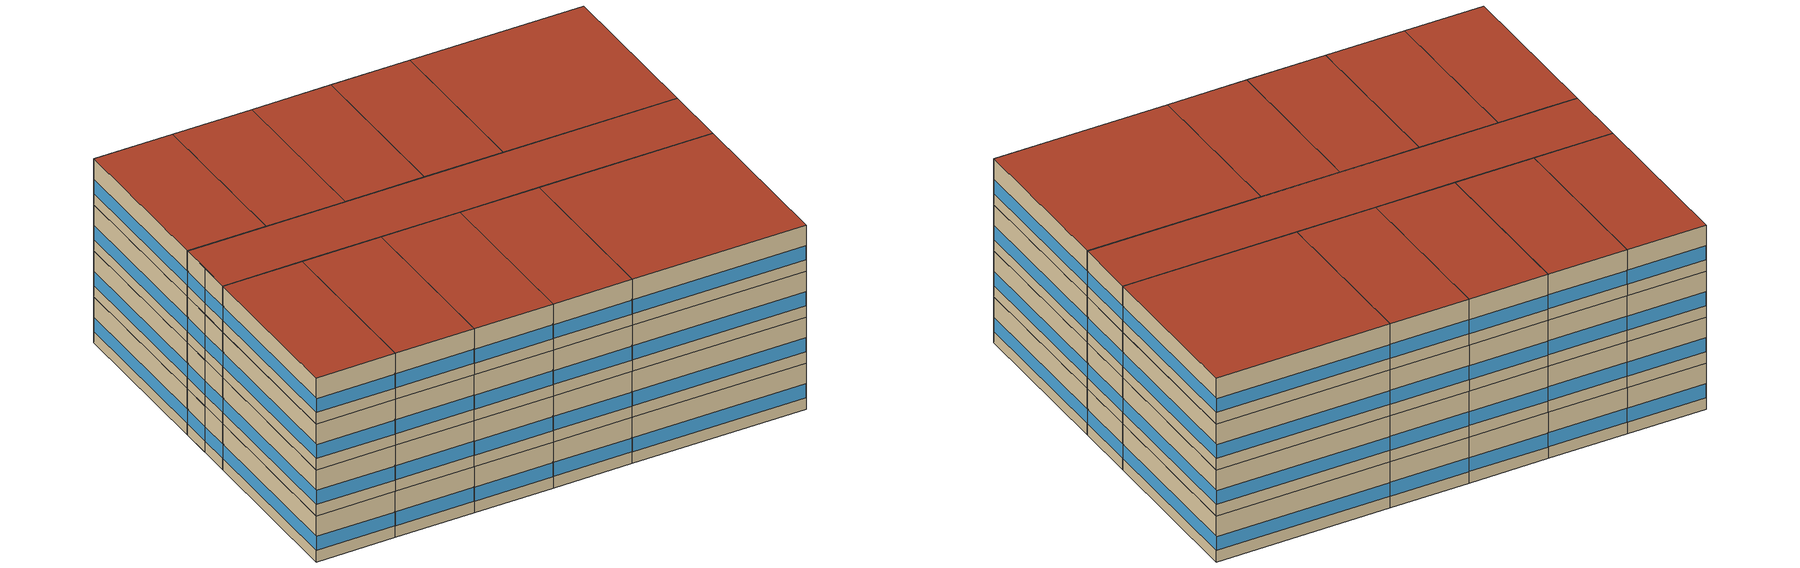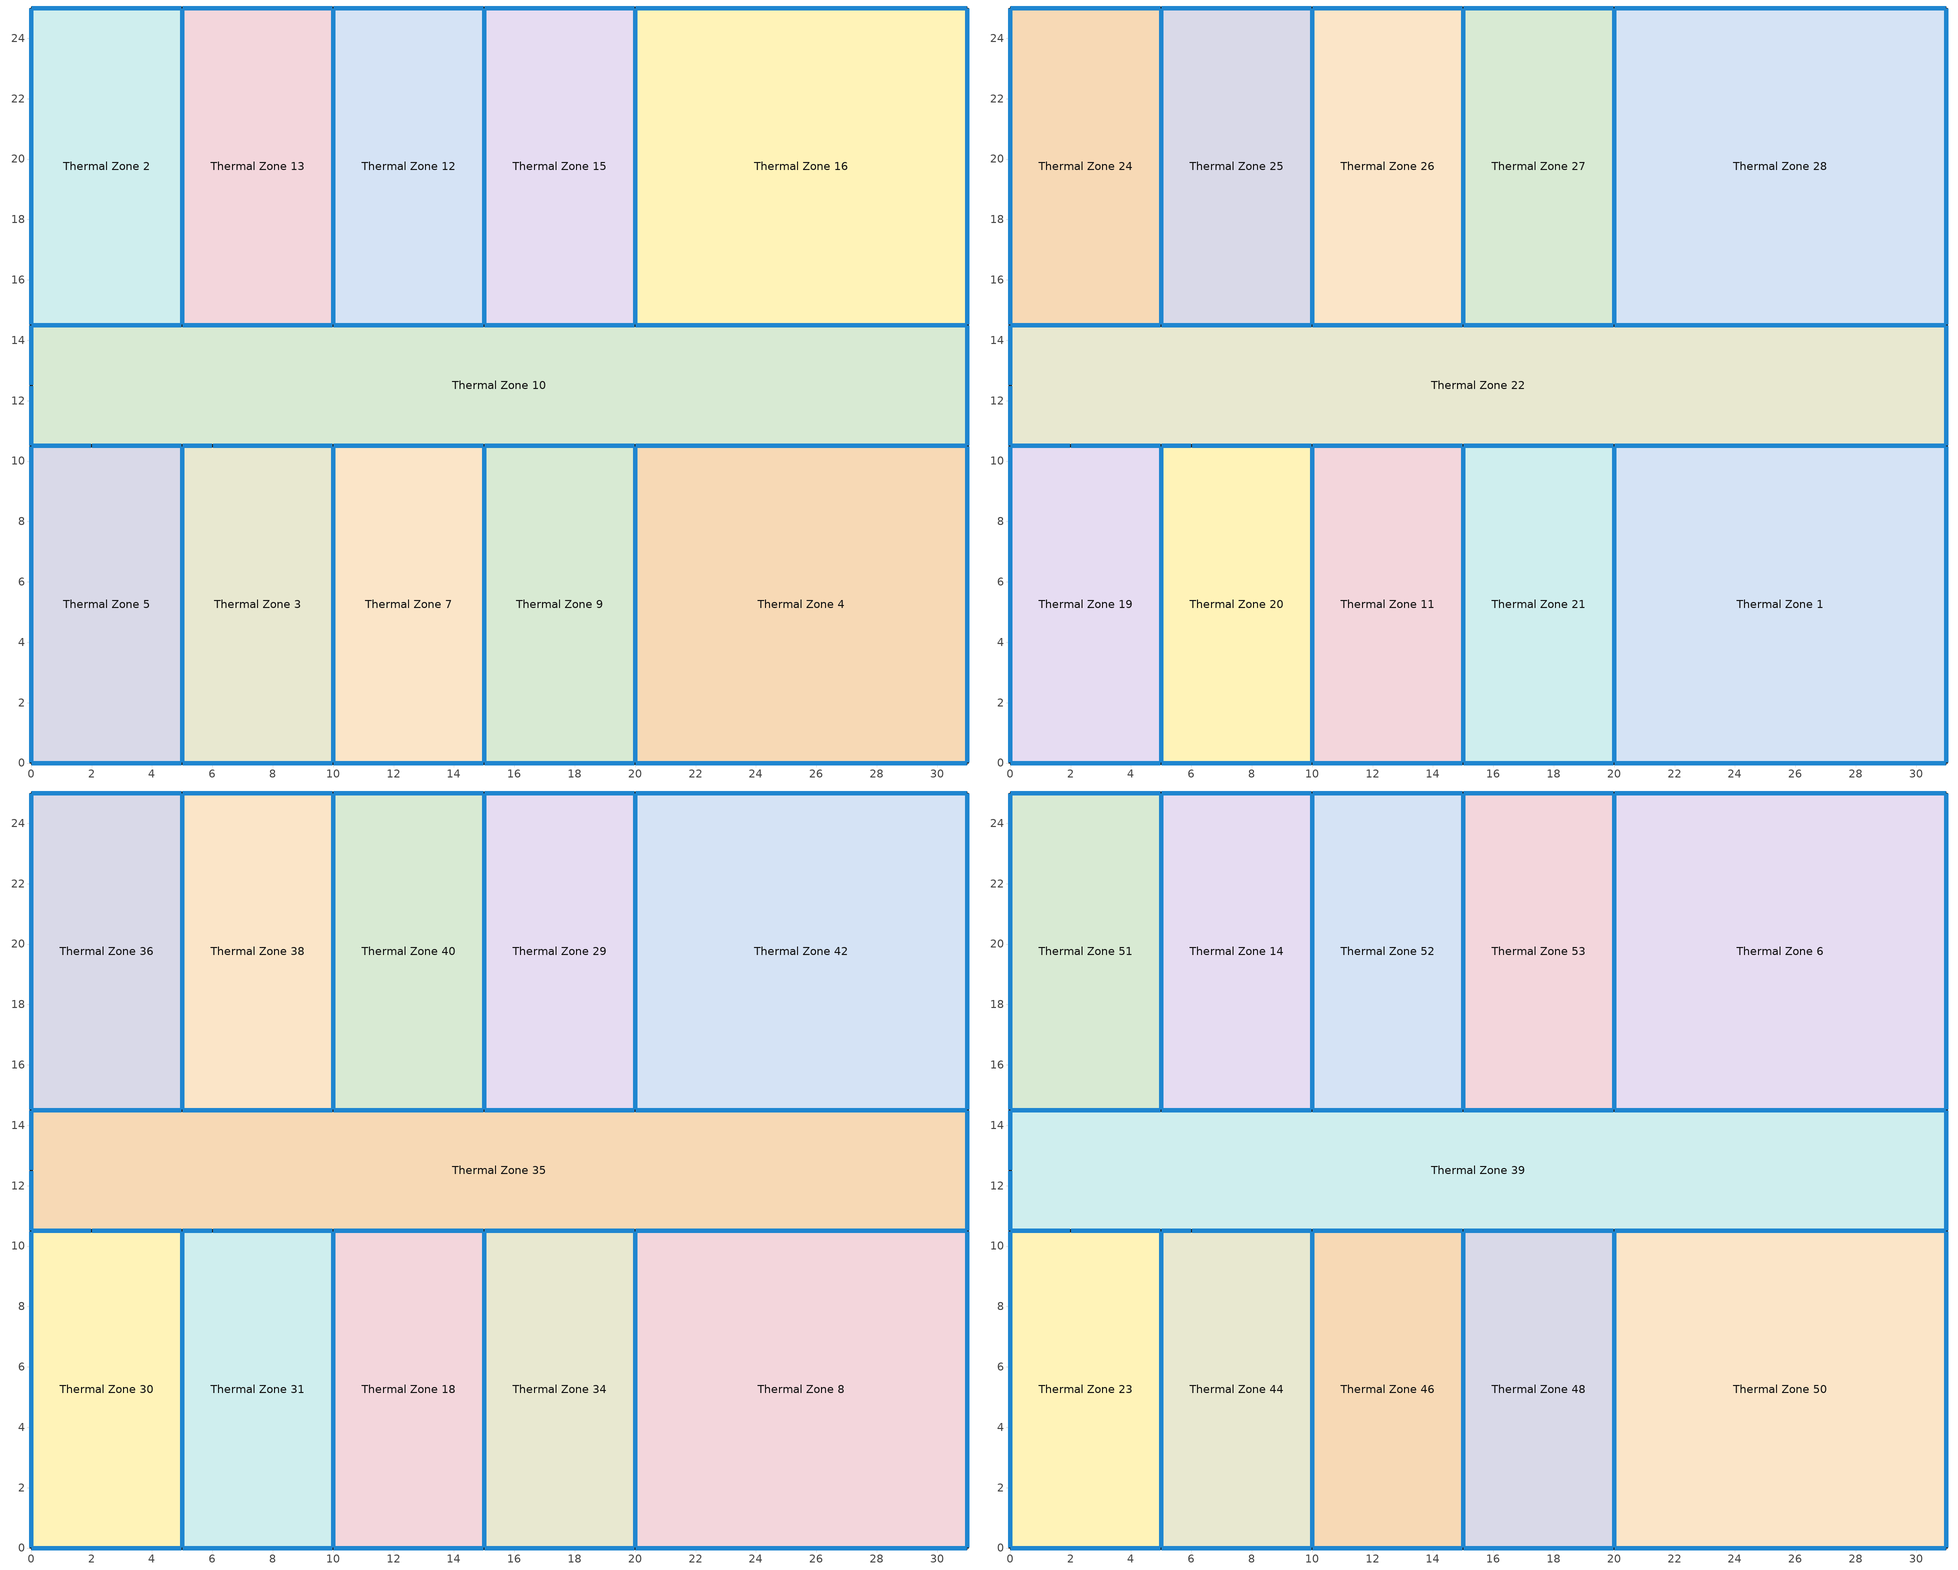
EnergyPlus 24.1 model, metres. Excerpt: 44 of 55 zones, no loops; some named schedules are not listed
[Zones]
Thermal Zone 10
 floor ground (Generic Ground Slab 6A 19802010): 31,14.5 31,10.5 0,10.5 0,14.5 z0
 wall outside (Generic Exterior Wall pre1980 6A): 31,10.5 31,14.5 20,14.5 15,14.5 10,14.5 5,14.5 0,14.5 0,12.5 0,10.5 2,10.5 5,10.5 6,10.5 10,10.5 15,10.5 20,10.5 31,10.5 z0:3.05
 window (Customized Fenestration: u=3.36): 31,10.53 31,14.47 / 6.03,10.5 9.97,10.5 / 2.03,10.5 4.97,10.5 z0.76:1.69; 20.03,10.5 30.97,10.5 / 15.03,10.5 19.97,10.5 / 10.03,10.5 14.97,10.5 / 4.97,14.5 0.03,14.5 / 9.97,14.5 5.03,14.5 / 14.97,14.5 10.03,14.5 / 19.97,14.5 15.03,14.5 / 30.97,14.5 20.03,14.5 z0.76:1.68; 5.03,10.5 5.97,10.5 z0.76:1.72; 0.03,10.5 1.97,10.5 / 0,12.47 0,10.53 / 0,14.47 0,12.53 z0.76:1.7
 roof outside (Typical IEAD Roof pre1980): 31,10.5 31,14.5 0,14.5 0,10.5 z3.05
Thermal Zone 12
 floor ground (Generic Ground Slab 6A 19802010): 15,25 15,14.5 10,14.5 10,25 z0
 wall outside (Generic Exterior Wall pre1980 6A): 10,14.5 15,14.5 15,25 10,25 10,14.5 z0:3.05
 window (Customized Fenestration: u=3.36): 10.03,14.5 14.97,14.5 / 10,24.97 10,14.53 / 14.97,25 10.03,25 / 15,14.53 15,24.97 z0.76:1.68
 roof outside (Typical IEAD Roof pre1980): 15,14.5 15,25 10,25 10,14.5 z3.05
Thermal Zone 13
 floor ground (Generic Ground Slab 6A 19802010): 10,25 10,14.5 5,14.5 5,25 z0
 wall outside (Generic Exterior Wall pre1980 6A): 5,14.5 10,14.5 10,25 5,25 5,14.5 z0:3.05
 window (Customized Fenestration: u=3.36): 5.03,14.5 9.97,14.5 / 5,24.97 5,14.53 / 9.97,25 5.03,25 / 10,14.53 10,24.97 z0.76:1.68
 roof outside (Typical IEAD Roof pre1980): 10,14.5 10,25 5,25 5,14.5 z3.05
Thermal Zone 15
 floor ground (Generic Ground Slab 6A 19802010): 20,25 20,14.5 15,14.5 15,25 z0
 wall outside (Generic Exterior Wall pre1980 6A): 15,14.5 20,14.5 20,25 15,25 15,14.5 z0:3.05
 window (Customized Fenestration: u=3.36): 15.03,14.5 19.97,14.5 / 15,24.97 15,14.53 / 19.97,25 15.03,25 / 20,14.53 20,24.97 z0.76:1.68
 roof outside (Typical IEAD Roof pre1980): 20,14.5 20,25 15,25 15,14.5 z3.05
Thermal Zone 16
 floor ground (Generic Ground Slab 6A 19802010): 31,25 31,14.5 20,14.5 20,25 z0
 wall outside (Generic Exterior Wall pre1980 6A): 31,25 20,25 20,14.5 31,14.5 31,25 z0:3.05
 window (Customized Fenestration: u=3.36): 30.97,25 20.03,25 / 31,14.53 31,24.97 / 20.03,14.5 30.97,14.5 / 20,24.97 20,14.53 z0.76:1.68
 roof outside (Typical IEAD Roof pre1980): 31,14.5 31,25 20,25 20,14.5 z3.05
Thermal Zone 2
 floor ground (Generic Ground Slab 6A 19802010): 5,25 5,14.5 0,14.5 0,25 z0
 wall outside (Generic Exterior Wall pre1980 6A): 0,14.5 5,14.5 5,25 0,25 0,14.5 z0:3.05
 window (Customized Fenestration: u=3.36): 0.03,14.5 4.97,14.5 / 0,24.97 0,14.53 / 4.97,25 0.03,25 / 5,14.53 5,24.97 z0.76:1.68
 roof outside (Typical IEAD Roof pre1980): 5,14.5 5,25 0,25 0,14.5 z3.05
Thermal Zone 3
 floor ground (Generic Ground Slab 6A 19802010): 10,10.5 10,0 5,0 5,10.5 z0
 wall outside (Generic Exterior Wall pre1980 6A): 5,10.5 5,0 10,0 10,10.5 6,10.5 5,10.5 z0:3.05
 window (Customized Fenestration: u=3.36): 5,10.47 5,0.03 / 10,0.03 10,10.47 / 5.03,0 9.97,0 z0.76:1.68; 5.97,10.5 5.03,10.5 z0.76:1.72; 9.97,10.5 6.03,10.5 z0.76:1.69
 roof outside (Typical IEAD Roof pre1980): 10,0 10,10.5 5,10.5 5,0 z3.05
Thermal Zone 4
 floor ground (Generic Ground Slab 6A 19802010): 31,10.5 31,0 20,0 20,10.5 z0
 wall outside (Generic Exterior Wall pre1980 6A): 31,10.5 20,10.5 20,0 31,0 31,10.5 z0:3.05
 window (Customized Fenestration: u=3.36): 30.97,10.5 20.03,10.5 / 31,0.03 31,10.47 / 20.03,0 30.97,0 / 20,10.47 20,0.03 z0.76:1.68
 roof outside (Typical IEAD Roof pre1980): 31,0 31,10.5 20,10.5 20,0 z3.05
Thermal Zone 5
 floor ground (Generic Ground Slab 6A 19802010): 5,10.5 5,0 0,0 0,10.5 z0
 wall outside (Generic Exterior Wall pre1980 6A): 0,0 5,0 5,10.5 2,10.5 0,10.5 0,0 z0:3.05
 window (Customized Fenestration: u=3.36): 0.03,0 4.97,0 / 0,10.47 0,0.03 / 5,0.03 5,10.47 z0.76:1.68; 1.97,10.5 0.03,10.5 z0.76:1.7; 4.97,10.5 2.03,10.5 z0.76:1.69
 roof outside (Typical IEAD Roof pre1980): 5,0 5,10.5 0,10.5 0,0 z3.05
Thermal Zone 7
 floor ground (Generic Ground Slab 6A 19802010): 15,10.5 15,0 10,0 10,10.5 z0
 wall outside (Generic Exterior Wall pre1980 6A): 10,0 15,0 15,10.5 10,10.5 10,0 z0:3.05
 window (Customized Fenestration: u=3.36): 10.03,0 14.97,0 / 10,10.47 10,0.03 / 14.97,10.5 10.03,10.5 / 15,0.03 15,10.47 z0.76:1.68
 roof outside (Typical IEAD Roof pre1980): 15,0 15,10.5 10,10.5 10,0 z3.05
Thermal Zone 9
 floor ground (Generic Ground Slab 6A 19802010): 20,10.5 20,0 15,0 15,10.5 z0
 wall outside (Generic Exterior Wall pre1980 6A): 15,0 20,0 20,10.5 15,10.5 15,0 z0:3.05
 window (Customized Fenestration: u=3.36): 15.03,0 19.97,0 / 15,10.47 15,0.03 / 19.97,10.5 15.03,10.5 / 20,0.03 20,10.47 z0.76:1.68
 roof outside (Typical IEAD Roof pre1980): 20,0 20,10.5 15,10.5 15,0 z3.05
Thermal Zone 1
 floor ground (Generic Ground Slab 6A 19802010): 31,10.5 31,0 20,0 20,10.5 z3.05
 wall outside (Generic Exterior Wall pre1980 6A): 31,10.5 20,10.5 20,0 31,0 31,10.5 z3.05:6.1
 window (Customized Fenestration: u=3.36): 30.97,10.5 20.03,10.5 / 31,0.03 31,10.47 / 20.03,0 30.97,0 / 20,10.47 20,0.03 z3.81:4.73
 roof outside (Typical IEAD Roof pre1980): 31,0 31,10.5 20,10.5 20,0 z6.1
Thermal Zone 11
 floor ground (Generic Ground Slab 6A 19802010): 15,10.5 15,0 10,0 10,10.5 z3.05
 wall outside (Generic Exterior Wall pre1980 6A): 10,0 15,0 15,10.5 10,10.5 10,0 z3.05:6.1
 window (Customized Fenestration: u=3.36): 10.03,0 14.97,0 / 10,10.47 10,0.03 / 14.97,10.5 10.03,10.5 / 15,0.03 15,10.47 z3.81:4.73
 roof outside (Typical IEAD Roof pre1980): 15,0 15,10.5 10,10.5 10,0 z6.1
Thermal Zone 19
 floor ground (Generic Ground Slab 6A 19802010): 5,10.5 5,0 0,0 0,10.5 z3.05
 wall outside (Generic Exterior Wall pre1980 6A): 0,0 5,0 5,10.5 2,10.5 0,10.5 0,0 z3.05:6.1
 window (Customized Fenestration: u=3.36): 0.03,0 4.97,0 / 0,10.47 0,0.03 / 5,0.03 5,10.47 z3.81:4.73; 1.97,10.5 0.03,10.5 z3.81:4.75; 4.97,10.5 2.03,10.5 z3.81:4.74
 roof outside (Typical IEAD Roof pre1980): 5,0 5,10.5 0,10.5 0,0 z6.1
Thermal Zone 20
 floor ground (Generic Ground Slab 6A 19802010): 10,10.5 10,0 5,0 5,10.5 z3.05
 wall outside (Generic Exterior Wall pre1980 6A): 5,0 10,0 10,10.5 6,10.5 5,10.5 5,0 z3.05:6.1
 window (Customized Fenestration: u=3.36): 5.03,0 9.97,0 / 5,10.47 5,0.03 / 9.97,10.5 6.03,10.5 / 10,0.03 10,10.47 z3.81:4.73; 5.97,10.5 5.03,10.5 z3.81:4.77
 roof outside (Typical IEAD Roof pre1980): 10,0 10,10.5 5,10.5 5,0 z6.1
Thermal Zone 21
 floor ground (Generic Ground Slab 6A 19802010): 20,10.5 20,0 15,0 15,10.5 z3.05
 wall outside (Generic Exterior Wall pre1980 6A): 15,0 20,0 20,10.5 15,10.5 15,0 z3.05:6.1
 window (Customized Fenestration: u=3.36): 15.03,0 19.97,0 / 15,10.47 15,0.03 / 19.97,10.5 15.03,10.5 / 20,0.03 20,10.47 z3.81:4.73
 roof outside (Typical IEAD Roof pre1980): 20,0 20,10.5 15,10.5 15,0 z6.1
Thermal Zone 22
 floor ground (Generic Ground Slab 6A 19802010): 31,14.5 31,10.5 0,10.5 0,14.5 z3.05
 wall outside (Generic Exterior Wall pre1980 6A): 31,10.5 31,14.5 20,14.5 15,14.5 10,14.5 5,14.5 0,14.5 0,12.5 0,10.5 2,10.5 5,10.5 6,10.5 10,10.5 15,10.5 20,10.5 31,10.5 z3.05:6.1
 window (Customized Fenestration: u=3.36): 31,10.53 31,14.47 / 20.03,10.5 30.97,10.5 / 15.03,10.5 19.97,10.5 / 10.03,10.5 14.97,10.5 / 6.03,10.5 9.97,10.5 / 4.97,14.5 0.03,14.5 / 9.97,14.5 5.03,14.5 / 14.97,14.5 10.03,14.5 / 19.97,14.5 15.03,14.5 / 30.97,14.5 20.03,14.5 z3.81:4.73; 5.03,10.5 5.97,10.5 z3.81:4.77; 2.03,10.5 4.97,10.5 z3.81:4.74; 0.03,10.5 1.97,10.5 / 0,12.47 0,10.53 / 0,14.47 0,12.53 z3.81:4.75
 roof outside (Typical IEAD Roof pre1980): 31,10.5 31,14.5 0,14.5 0,10.5 z6.1
Thermal Zone 24
 floor ground (Generic Ground Slab 6A 19802010): 5,25 5,14.5 0,14.5 0,25 z3.05
 wall outside (Generic Exterior Wall pre1980 6A): 0,14.5 5,14.5 5,25 0,25 0,14.5 z3.05:6.1
 window (Customized Fenestration: u=3.36): 0.03,14.5 4.97,14.5 / 0,24.97 0,14.53 / 4.97,25 0.03,25 / 5,14.53 5,24.97 z3.81:4.73
 roof outside (Typical IEAD Roof pre1980): 5,14.5 5,25 0,25 0,14.5 z6.1
Thermal Zone 25
 floor ground (Generic Ground Slab 6A 19802010): 10,25 10,14.5 5,14.5 5,25 z3.05
 wall outside (Generic Exterior Wall pre1980 6A): 5,14.5 10,14.5 10,25 5,25 5,14.5 z3.05:6.1
 window (Customized Fenestration: u=3.36): 5.03,14.5 9.97,14.5 / 5,24.97 5,14.53 / 9.97,25 5.03,25 / 10,14.53 10,24.97 z3.81:4.73
 roof outside (Typical IEAD Roof pre1980): 10,14.5 10,25 5,25 5,14.5 z6.1
Thermal Zone 26
 floor ground (Generic Ground Slab 6A 19802010): 15,25 15,14.5 10,14.5 10,25 z3.05
 wall outside (Generic Exterior Wall pre1980 6A): 10,14.5 15,14.5 15,25 10,25 10,14.5 z3.05:6.1
 window (Customized Fenestration: u=3.36): 10.03,14.5 14.97,14.5 / 10,24.97 10,14.53 / 14.97,25 10.03,25 / 15,14.53 15,24.97 z3.81:4.73
 roof outside (Typical IEAD Roof pre1980): 15,14.5 15,25 10,25 10,14.5 z6.1
Thermal Zone 27
 floor ground (Generic Ground Slab 6A 19802010): 20,25 20,14.5 15,14.5 15,25 z3.05
 wall outside (Generic Exterior Wall pre1980 6A): 15,14.5 20,14.5 20,25 15,25 15,14.5 z3.05:6.1
 window (Customized Fenestration: u=3.36): 15.03,14.5 19.97,14.5 / 15,24.97 15,14.53 / 19.97,25 15.03,25 / 20,14.53 20,24.97 z3.81:4.73
 roof outside (Typical IEAD Roof pre1980): 20,14.5 20,25 15,25 15,14.5 z6.1
Thermal Zone 28
 floor ground (Generic Ground Slab 6A 19802010): 31,25 31,14.5 20,14.5 20,25 z3.05
 wall outside (Generic Exterior Wall pre1980 6A): 31,25 20,25 20,14.5 31,14.5 31,25 z3.05:6.1
 window (Customized Fenestration: u=3.36): 30.97,25 20.03,25 / 31,14.53 31,24.97 / 20.03,14.5 30.97,14.5 / 20,24.97 20,14.53 z3.81:4.73
 roof outside (Typical IEAD Roof pre1980): 31,14.5 31,25 20,25 20,14.5 z6.1
Thermal Zone 18
 floor ground (Generic Ground Slab 6A 19802010): 15,10.5 15,0 10,0 10,10.5 z6.1
 wall outside (Generic Exterior Wall pre1980 6A): 10,0 15,0 15,10.5 10,10.5 10,0 z6.1:9.14
 window (Customized Fenestration: u=3.36): 10.03,0 14.97,0 / 14.97,10.5 10.03,10.5 z6.86:7.78; 10,10.47 10,0.03 / 15,0.03 15,10.47 z6.86:7.77
 roof outside (Typical IEAD Roof pre1980): 15,0 15,10.5 10,10.5 10,0 z9.14
Thermal Zone 29
 floor ground (Generic Ground Slab 6A 19802010): 20,25 20,14.5 15,14.5 15,25 z6.1
 wall outside (Generic Exterior Wall pre1980 6A): 15,14.5 20,14.5 20,25 15,25 15,14.5 z6.1:9.14
 window (Customized Fenestration: u=3.36): 15.03,14.5 19.97,14.5 / 19.97,25 15.03,25 z6.86:7.78; 15,24.97 15,14.53 / 20,14.53 20,24.97 z6.86:7.77
 roof outside (Typical IEAD Roof pre1980): 20,14.5 20,25 15,25 15,14.5 z9.14
Thermal Zone 30
 floor ground (Generic Ground Slab 6A 19802010): 5,10.5 5,0 0,0 0,10.5 z6.1
 wall outside (Generic Exterior Wall pre1980 6A): 0,0 5,0 5,10.5 2,10.5 0,10.5 0,0 z6.1:9.14
 window (Customized Fenestration: u=3.36): 0.03,0 4.97,0 z6.86:7.78; 0,10.47 0,0.03 / 5,0.03 5,10.47 z6.86:7.77; 1.97,10.5 0.03,10.5 / 4.97,10.5 2.03,10.5 z6.86:7.79
 roof outside (Typical IEAD Roof pre1980): 5,0 5,10.5 0,10.5 0,0 z9.14
Thermal Zone 31
 floor ground (Generic Ground Slab 6A 19802010): 10,10.5 10,0 5,0 5,10.5 z6.1
 wall outside (Generic Exterior Wall pre1980 6A): 5,0 10,0 10,10.5 6,10.5 5,10.5 5,0 z6.1:9.14
 window (Customized Fenestration: u=3.36): 5.03,0 9.97,0 / 9.97,10.5 6.03,10.5 z6.86:7.78; 5,10.47 5,0.03 / 10,0.03 10,10.47 z6.86:7.77; 5.97,10.5 5.03,10.5 z6.86:7.82
 roof outside (Typical IEAD Roof pre1980): 10,0 10,10.5 5,10.5 5,0 z9.14
Thermal Zone 34
 floor ground (Generic Ground Slab 6A 19802010): 20,10.5 20,0 15,0 15,10.5 z6.1
 wall outside (Generic Exterior Wall pre1980 6A): 15,0 20,0 20,10.5 15,10.5 15,0 z6.1:9.14
 window (Customized Fenestration: u=3.36): 15.03,0 19.97,0 / 19.97,10.5 15.03,10.5 z6.86:7.78; 15,10.47 15,0.03 / 20,0.03 20,10.47 z6.86:7.77
 roof outside (Typical IEAD Roof pre1980): 20,0 20,10.5 15,10.5 15,0 z9.14
Thermal Zone 35
 floor ground (Generic Ground Slab 6A 19802010): 31,14.5 31,10.5 0,10.5 0,14.5 z6.1
 wall outside (Generic Exterior Wall pre1980 6A): 31,10.5 31,14.5 20,14.5 15,14.5 10,14.5 5,14.5 0,14.5 0,12.5 0,10.5 2,10.5 5,10.5 6,10.5 10,10.5 15,10.5 20,10.5 31,10.5 z6.1:9.14
 window (Customized Fenestration: u=3.36): 31,10.53 31,14.47 / 15.03,10.5 19.97,10.5 / 10.03,10.5 14.97,10.5 / 6.03,10.5 9.97,10.5 / 4.97,14.5 0.03,14.5 / 9.97,14.5 5.03,14.5 / 14.97,14.5 10.03,14.5 / 19.97,14.5 15.03,14.5 z6.86:7.78; 20.03,10.5 30.97,10.5 / 30.97,14.5 20.03,14.5 z6.86:7.77; 5.03,10.5 5.97,10.5 z6.86:7.82; 2.03,10.5 4.97,10.5 / 0.03,10.5 1.97,10.5 / 0,12.47 0,10.53 / 0,14.47 0,12.53 z6.86:7.79
 roof outside (Typical IEAD Roof pre1980): 31,10.5 31,14.5 0,14.5 0,10.5 z9.14
Thermal Zone 36
 floor ground (Generic Ground Slab 6A 19802010): 5,25 5,14.5 0,14.5 0,25 z6.1
 wall outside (Generic Exterior Wall pre1980 6A): 0,14.5 5,14.5 5,25 0,25 0,14.5 z6.1:9.14
 window (Customized Fenestration: u=3.36): 0.03,14.5 4.97,14.5 / 4.97,25 0.03,25 z6.86:7.78; 0,24.97 0,14.53 / 5,14.53 5,24.97 z6.86:7.77
 roof outside (Typical IEAD Roof pre1980): 5,14.5 5,25 0,25 0,14.5 z9.14
Thermal Zone 38
 floor ground (Generic Ground Slab 6A 19802010): 10,25 10,14.5 5,14.5 5,25 z6.1
 wall outside (Generic Exterior Wall pre1980 6A): 5,14.5 10,14.5 10,25 5,25 5,14.5 z6.1:9.14
 window (Customized Fenestration: u=3.36): 5.03,14.5 9.97,14.5 / 9.97,25 5.03,25 z6.86:7.78; 5,24.97 5,14.53 / 10,14.53 10,24.97 z6.86:7.77
 roof outside (Typical IEAD Roof pre1980): 10,14.5 10,25 5,25 5,14.5 z9.14
Thermal Zone 40
 floor ground (Generic Ground Slab 6A 19802010): 15,25 15,14.5 10,14.5 10,25 z6.1
 wall outside (Generic Exterior Wall pre1980 6A): 10,14.5 15,14.5 15,25 10,25 10,14.5 z6.1:9.14
 window (Customized Fenestration: u=3.36): 10.03,14.5 14.97,14.5 / 14.97,25 10.03,25 z6.86:7.78; 10,24.97 10,14.53 / 15,14.53 15,24.97 z6.86:7.77
 roof outside (Typical IEAD Roof pre1980): 15,14.5 15,25 10,25 10,14.5 z9.14
Thermal Zone 42
 floor ground (Generic Ground Slab 6A 19802010): 31,25 31,14.5 20,14.5 20,25 z6.1
 wall outside (Generic Exterior Wall pre1980 6A): 31,25 20,25 20,14.5 31,14.5 31,25 z6.1:9.14
 window (Customized Fenestration: u=3.36): 30.97,25 20.03,25 / 31,14.53 31,24.97 / 20.03,14.5 30.97,14.5 / 20,24.97 20,14.53 z6.86:7.77
 roof outside (Typical IEAD Roof pre1980): 31,14.5 31,25 20,25 20,14.5 z9.14
Thermal Zone 8
 floor ground (Generic Ground Slab 6A 19802010): 31,10.5 31,0 20,0 20,10.5 z6.1
 wall outside (Generic Exterior Wall pre1980 6A): 31,10.5 20,10.5 20,0 31,0 31,10.5 z6.1:9.14
 window (Customized Fenestration: u=3.36): 30.97,10.5 20.03,10.5 / 31,0.03 31,10.47 / 20.03,0 30.97,0 / 20,10.47 20,0.03 z6.86:7.77
 roof outside (Typical IEAD Roof pre1980): 31,0 31,10.5 20,10.5 20,0 z9.14
Thermal Zone 14
 floor ground (Generic Ground Slab 6A 19802010): 10,25 10,14.5 5,14.5 5,25 z9.14
 wall outside (Generic Exterior Wall pre1980 6A): 5,14.5 10,14.5 10,25 5,25 5,14.5 z9.14:12.19
 window (Customized Fenestration: u=3.36): 5.03,14.5 9.97,14.5 / 9.97,25 5.03,25 z9.9:10.83; 5,24.97 5,14.53 / 10,14.53 10,24.97 z9.9:10.82
 roof outside (Typical IEAD Roof pre1980): 10,14.5 10,25 5,25 5,14.5 z12.19
Thermal Zone 23
 floor ground (Generic Ground Slab 6A 19802010): 5,10.5 5,0 0,0 0,10.5 z9.14
 wall outside (Generic Exterior Wall pre1980 6A): 0,0 5,0 5,10.5 2,10.5 0,10.5 0,0 z9.14:12.19
 window (Customized Fenestration: u=3.36): 0.03,0 4.97,0 / 4.97,10.5 2.03,10.5 z9.9:10.83; 0,10.47 0,0.03 / 5,0.03 5,10.47 z9.9:10.82; 1.97,10.5 0.03,10.5 z9.9:10.84
 roof outside (Typical IEAD Roof pre1980): 5,0 5,10.5 0,10.5 0,0 z12.19
Thermal Zone 39
 floor ground (Generic Ground Slab 6A 19802010): 31,14.5 31,10.5 0,10.5 0,14.5 z9.14
 wall outside (Generic Exterior Wall pre1980 6A): 31,10.5 31,14.5 20,14.5 15,14.5 10,14.5 5,14.5 0,14.5 0,12.5 0,10.5 2,10.5 5,10.5 6,10.5 10,10.5 15,10.5 20,10.5 31,10.5 z9.14:12.19
 window (Customized Fenestration: u=3.36): 31,10.53 31,14.47 / 15.03,10.5 19.97,10.5 / 10.03,10.5 14.97,10.5 / 6.03,10.5 9.97,10.5 / 2.03,10.5 4.97,10.5 / 4.97,14.5 0.03,14.5 / 9.97,14.5 5.03,14.5 / 14.97,14.5 10.03,14.5 / 19.97,14.5 15.03,14.5 z9.9:10.83; 20.03,10.5 30.97,10.5 / 30.97,14.5 20.03,14.5 z9.9:10.82; 5.03,10.5 5.97,10.5 z9.9:10.87; 0.03,10.5 1.97,10.5 / 0,12.47 0,10.53 / 0,14.47 0,12.53 z9.9:10.84
 roof outside (Typical IEAD Roof pre1980): 31,10.5 31,14.5 0,14.5 0,10.5 z12.19
Thermal Zone 44
 floor ground (Generic Ground Slab 6A 19802010): 10,10.5 10,0 5,0 5,10.5 z9.14
 wall outside (Generic Exterior Wall pre1980 6A): 5,0 10,0 10,10.5 6,10.5 5,10.5 5,0 z9.14:12.19
 window (Customized Fenestration: u=3.36): 5.03,0 9.97,0 / 9.97,10.5 6.03,10.5 z9.9:10.83; 5,10.47 5,0.03 / 10,0.03 10,10.47 z9.9:10.82; 5.97,10.5 5.03,10.5 z9.9:10.87
 roof outside (Typical IEAD Roof pre1980): 10,0 10,10.5 5,10.5 5,0 z12.19
Thermal Zone 46
 floor ground (Generic Ground Slab 6A 19802010): 15,10.5 15,0 10,0 10,10.5 z9.14
 wall outside (Generic Exterior Wall pre1980 6A): 10,0 15,0 15,10.5 10,10.5 10,0 z9.14:12.19
 window (Customized Fenestration: u=3.36): 10.03,0 14.97,0 / 14.97,10.5 10.03,10.5 z9.9:10.83; 10,10.47 10,0.03 / 15,0.03 15,10.47 z9.9:10.82
 roof outside (Typical IEAD Roof pre1980): 15,0 15,10.5 10,10.5 10,0 z12.19
Thermal Zone 48
 floor ground (Generic Ground Slab 6A 19802010): 20,10.5 20,0 15,0 15,10.5 z9.14
 wall outside (Generic Exterior Wall pre1980 6A): 15,0 20,0 20,10.5 15,10.5 15,0 z9.14:12.19
 window (Customized Fenestration: u=3.36): 15.03,0 19.97,0 / 19.97,10.5 15.03,10.5 z9.9:10.83; 15,10.47 15,0.03 / 20,0.03 20,10.47 z9.9:10.82
 roof outside (Typical IEAD Roof pre1980): 20,0 20,10.5 15,10.5 15,0 z12.19
Thermal Zone 50
 floor ground (Generic Ground Slab 6A 19802010): 31,10.5 31,0 20,0 20,10.5 z9.14
 wall outside (Generic Exterior Wall pre1980 6A): 31,10.5 20,10.5 20,0 31,0 31,10.5 z9.14:12.19
 window (Customized Fenestration: u=3.36): 30.97,10.5 20.03,10.5 / 31,0.03 31,10.47 / 20.03,0 30.97,0 / 20,10.47 20,0.03 z9.9:10.82
 roof outside (Typical IEAD Roof pre1980): 31,0 31,10.5 20,10.5 20,0 z12.19
Thermal Zone 51
 floor ground (Generic Ground Slab 6A 19802010): 5,25 5,14.5 0,14.5 0,25 z9.14
 wall outside (Generic Exterior Wall pre1980 6A): 0,14.5 5,14.5 5,25 0,25 0,14.5 z9.14:12.19
 window (Customized Fenestration: u=3.36): 0.03,14.5 4.97,14.5 / 4.97,25 0.03,25 z9.9:10.83; 0,24.97 0,14.53 / 5,14.53 5,24.97 z9.9:10.82
 roof outside (Typical IEAD Roof pre1980): 5,14.5 5,25 0,25 0,14.5 z12.19
Thermal Zone 52
 floor ground (Generic Ground Slab 6A 19802010): 15,25 15,14.5 10,14.5 10,25 z9.14
 wall outside (Generic Exterior Wall pre1980 6A): 10,14.5 15,14.5 15,25 10,25 10,14.5 z9.14:12.19
 window (Customized Fenestration: u=3.36): 10.03,14.5 14.97,14.5 / 14.97,25 10.03,25 z9.9:10.83; 10,24.97 10,14.53 / 15,14.53 15,24.97 z9.9:10.82
 roof outside (Typical IEAD Roof pre1980): 15,14.5 15,25 10,25 10,14.5 z12.19
Thermal Zone 53
 floor ground (Generic Ground Slab 6A 19802010): 20,25 20,14.5 15,14.5 15,25 z9.14
 wall outside (Generic Exterior Wall pre1980 6A): 15,14.5 20,14.5 20,25 15,25 15,14.5 z9.14:12.19
 window (Customized Fenestration: u=3.36): 15.03,14.5 19.97,14.5 / 19.97,25 15.03,25 z9.9:10.83; 15,24.97 15,14.53 / 20,14.53 20,24.97 z9.9:10.82
 roof outside (Typical IEAD Roof pre1980): 20,14.5 20,25 15,25 15,14.5 z12.19
Thermal Zone 6
 floor ground (Generic Ground Slab 6A 19802010): 31,25 31,14.5 20,14.5 20,25 z9.14
 wall outside (Generic Exterior Wall pre1980 6A): 31,25 20,25 20,14.5 31,14.5 31,25 z9.14:12.19
 window (Customized Fenestration: u=3.36): 30.97,25 20.03,25 / 31,14.53 31,24.97 / 20.03,14.5 30.97,14.5 / 20,24.97 20,14.53 z9.9:10.82
 roof outside (Typical IEAD Roof pre1980): 31,14.5 31,25 20,25 20,14.5 z12.19
[Building]
Building 1
[Site:Location]
Montreal Int'l: Latitude {deg}=45.47; Longitude {deg}=-73.75; Time Zone {hr}=-5; Elevation {m}=36
[SizingPeriod:DesignDay] Month=7; Day of Month=21; Day Type=SummerDesignDay; Daily Dry-Bulb Temperature Range {deltaC}=9.3; Dry-Bulb Temperature Range Modifier Type=DefaultMultipliers; Barometric Pressure {Pa}=100893; Wind Speed {m/s}=4.9; Wind Direction {deg}=220; Rain Indicator=No; Snow Indicator=No; Daylight Saving Time Indicator=No; Solar Model Indicator=ASHRAETau; ASHRAE Clear Sky Optical Depth for Beam Irradiance (taub)=0.465; ASHRAE Clear Sky Optical Depth for Diffuse Irradiance (taud)=1.966; Begin Environment Reset Mode=FullResetAtBeginEnvironment
Name | Maximum Dry-Bulb Temperature {C} | Humidity Condition Type | Wetbulb or DewPoint at Maximum Dry-Bulb {C} | Enthalpy at Maximum Dry-Bulb {J/kg}
Montreal Int'l Ann Clg .4% Condns DB=>MWB | 30 | Wetbulb | 22.1
Montreal Int'l Ann Clg .4% Condns DP=>MDB | 26 | Dewpoint | 21.6
Montreal Int'l Ann Clg .4% Condns Enth=>MDB | 28.1 | Enthalpy |  | 69300
Montreal Int'l Ann Clg .4% Condns WB=>MDB | 28.1 | Wetbulb | 23.2
[Material] Thermal Absorptance=0.9
Name | Roughness | Thickness {m} | Conductivity {W/m-K} | Density {kg/m3} | Specific Heat {J/kg-K} | Solar Absorptance | Visible Absorptance
Generic Brick | MediumRough | 0.1 | 0.9 | 1920 | 790 | 0.65 | 0.65
Generic Gypsum Board | MediumSmooth | 0.0127 | 0.16 | 800 | 1090 | 0.5 | 0.5
Generic HW Concrete | MediumRough | 0.2 | 1.95 | 2240 | 900 | 0.8 | 0.8
Generic LW Concrete | MediumRough | 0.1 | 0.53 | 1280 | 840 | 0.8 | 0.8
Generic Wall Air Gap | Smooth | 0.1 | 0.667 | 1.28 | 1000 | 0.7 | 0.7
Metal Roof Surface 2 | Smooth | 0.0008 | 45.28 | 7824 | 500 | 0.7 | 0.7
Roof Membrane 1 | VeryRough | 0.0095 | 0.16 | 1121.29 | 1460 | 0.7 | 0.7
[Material:NoMass] Roughness=Smooth; Thermal Absorptance=0.9; Solar Absorptance=0.7; Visible Absorptance=0.7
Name | Thermal Resistance {m2-K/W}
Typical Insulation R-1.2 Pre1980roof | 2.73841
Typical Insulation R1.76 GBC | 1.76
Typical Insulation U=0.459 | 2.17
[WindowMaterial:SimpleGlazingSystem]
Fenestration U=3.32 0.66 1: U-Factor {W/m2-K}=3.32; Solar Heat Gain Coefficient=0.66; Visible Transmittance=0.21
[Construction]
Customized Fenestration: u=3.36: Fenestration U=3.32 0.66 1
Generic Exterior Wall pre1980 6A: Generic Brick, Generic LW Concrete, Typical Insulation R1.76 GBC, Generic Wall Air Gap, Generic Gypsum Board
Generic Ground Slab 6A 19802010: Typical Insulation U=0.459, Generic HW Concrete
Typical IEAD Roof pre1980: Roof Membrane 1, Typical Insulation R-1.2 Pre1980roof, Metal Roof Surface 2
[Zone] Multiplier=1; Part of Total Floor Area=Yes
Thermal Zone 1; Thermal Zone 10; Thermal Zone 11; Thermal Zone 12; Thermal Zone 13; Thermal Zone 14; Thermal Zone 15; Thermal Zone 16; Thermal Zone 18; Thermal Zone 19; Thermal Zone 2; Thermal Zone 20; Thermal Zone 21; Thermal Zone 22; Thermal Zone 23; Thermal Zone 24; Thermal Zone 25; Thermal Zone 26; Thermal Zone 27; Thermal Zone 28; Thermal Zone 29; Thermal Zone 3; Thermal Zone 30; Thermal Zone 31; Thermal Zone 34; Thermal Zone 35; Thermal Zone 36; Thermal Zone 38; Thermal Zone 39; Thermal Zone 4; Thermal Zone 40; Thermal Zone 42; Thermal Zone 44; Thermal Zone 46; Thermal Zone 48; Thermal Zone 5; Thermal Zone 50; Thermal Zone 51; Thermal Zone 52; Thermal Zone 53; Thermal Zone 6; Thermal Zone 7; Thermal Zone 8; Thermal Zone 9
[Space]
Name | Zone | Space Type
Space 205 | Thermal Zone 1 | MURB lobby
Space 106 | Thermal Zone 10 | MURB large
Space 203 | Thermal Zone 11 | MURB small
Space 109 | Thermal Zone 12 | MURB small
Space 108 | Thermal Zone 13 | MURB small
Space 408 | Thermal Zone 14 | MURB small
Space 110 | Thermal Zone 15 | MURB small
Space 111 | Thermal Zone 16 | MURB large
Space 303 | Thermal Zone 18 | MURB small
Space 201 | Thermal Zone 19 | MURB small
Space 107 | Thermal Zone 2 | MURB small
Space 202 | Thermal Zone 20 | MURB small
Space 204 | Thermal Zone 21 | MURB small
Space 206 | Thermal Zone 22 | MURB large
Space 401 | Thermal Zone 23 | MURB small
Space 207 | Thermal Zone 24 | MURB small
Space 208 | Thermal Zone 25 | MURB small
Space 209 | Thermal Zone 26 | MURB small
Space 210 | Thermal Zone 27 | MURB small
Space 211 | Thermal Zone 28 | MURB large
Space 310 | Thermal Zone 29 | MURB small
Space 102 | Thermal Zone 3 | MURB small
Space 301 | Thermal Zone 30 | MURB small
Space 302 | Thermal Zone 31 | MURB small
Space 304 | Thermal Zone 34 | MURB small
Space 306 | Thermal Zone 35 | MURB large
Space 307 | Thermal Zone 36 | MURB small
Space 308 | Thermal Zone 38 | MURB small
Space 406 | Thermal Zone 39 | MURB small
Space 105 | Thermal Zone 4 | MURB lobby
Space 309 | Thermal Zone 40 | MURB small
Space 311 | Thermal Zone 42 | MURB large
Space 402 | Thermal Zone 44 | MURB small
Space 403 | Thermal Zone 46 | MURB small
Space 404 | Thermal Zone 48 | MURB small
Space 101 | Thermal Zone 5 | MURB small
Space 405 | Thermal Zone 50 | MURB large
Space 407 | Thermal Zone 51 | MURB small
Space 409 | Thermal Zone 52 | MURB small
Space 410 | Thermal Zone 53 | MURB small
Space 411 | Thermal Zone 6 | MURB small
Space 103 | Thermal Zone 7 | MURB small
Space 305 | Thermal Zone 8 | MURB lobby
Space 104 | Thermal Zone 9 | MURB small
[SpaceList]
MURB lobby: Space 105, Space 305, Space 205, Space 505
MURB large: Space 211, Space 106, Space 111, Space 206, Space 306, Space 311, Space 506, Space 405, Space 511
MURB small: Space 411, Space 103, Space 403, Space 502, Space 102, Space 101, Space 104, Space 107, Space 203, Space 109, Space 108, Space 408, Space 110, Space 303, Space 501, Space 201, Space 202, Space 204, Space 401, Space 207, Space 208, Space 209, Space 210, Space 310, Space 301, Space 302, Space 509, Space 504, Space 304, Space 307, Space 510, Space 308, Space 406, Space 309, Space 507, Space 402, Space 508, Space 404, Space 503, Space 407, Space 409, Space 410
[ZoneControl:Thermostat] Temperature Difference Between Cutout And Setpoint {deltaC}=0
Name | Zone or ZoneList | Control Type Schedule | Control 1
Thermal Zone 1 Thermostat | Thermal Zone 1 | Thermal Zone 1 Thermostat Schedule | Thermostat Setpoint Dual Setpoint 1
Thermal Zone 10 Thermostat | Thermal Zone 10 | Thermal Zone 10 Thermostat Schedule | Thermostat Setpoint Dual Setpoint 33
Thermal Zone 11 Thermostat | Thermal Zone 11 | Thermal Zone 11 Thermostat Schedule | Thermostat Setpoint Dual Setpoint 26
Thermal Zone 12 Thermostat | Thermal Zone 12 | Thermal Zone 12 Thermostat Schedule | Thermostat Setpoint Dual Setpoint 30
Thermal Zone 13 Thermostat | Thermal Zone 13 | Thermal Zone 13 Thermostat Schedule | Thermostat Setpoint Dual Setpoint 27
Thermal Zone 14 Thermostat | Thermal Zone 14 | Thermal Zone 14 Thermostat Schedule | Thermostat Setpoint Dual Setpoint 23
Thermal Zone 15 Thermostat | Thermal Zone 15 | Thermal Zone 15 Thermostat Schedule | Thermostat Setpoint Dual Setpoint 24
Thermal Zone 16 Thermostat | Thermal Zone 16 | Thermal Zone 16 Thermostat Schedule | Thermostat Setpoint Dual Setpoint 25
Thermal Zone 18 Thermostat | Thermal Zone 18 | Thermal Zone 18 Thermostat Schedule | Thermostat Setpoint Dual Setpoint 48
Thermal Zone 19 Thermostat | Thermal Zone 19 | Thermal Zone 19 Thermostat Schedule | Thermostat Setpoint Dual Setpoint 46
Thermal Zone 2 Thermostat | Thermal Zone 2 | Thermal Zone 2 Thermostat Schedule | Thermostat Setpoint Dual Setpoint 32
Thermal Zone 20 Thermostat | Thermal Zone 20 | Thermal Zone 20 Thermostat Schedule | Thermostat Setpoint Dual Setpoint 53
Thermal Zone 21 Thermostat | Thermal Zone 21 | Thermal Zone 21 Thermostat Schedule | Thermostat Setpoint Dual Setpoint 45
Thermal Zone 22 Thermostat | Thermal Zone 22 | Thermal Zone 22 Thermostat Schedule | Thermostat Setpoint Dual Setpoint 54
Thermal Zone 23 Thermostat | Thermal Zone 23 | Thermal Zone 23 Thermostat Schedule | Thermostat Setpoint Dual Setpoint 49
Thermal Zone 24 Thermostat | Thermal Zone 24 | Thermal Zone 24 Thermostat Schedule | Thermostat Setpoint Dual Setpoint 55
Thermal Zone 25 Thermostat | Thermal Zone 25 | Thermal Zone 25 Thermostat Schedule | Thermostat Setpoint Dual Setpoint 50
Thermal Zone 26 Thermostat | Thermal Zone 26 | Thermal Zone 26 Thermostat Schedule | Thermostat Setpoint Dual Setpoint 43
Thermal Zone 27 Thermostat | Thermal Zone 27 | Thermal Zone 27 Thermostat Schedule | Thermostat Setpoint Dual Setpoint 41
Thermal Zone 28 Thermostat | Thermal Zone 28 | Thermal Zone 28 Thermostat Schedule | Thermostat Setpoint Dual Setpoint 37
Thermal Zone 29 Thermostat | Thermal Zone 29 | Thermal Zone 29 Thermostat Schedule | Thermostat Setpoint Dual Setpoint 38
Thermal Zone 3 Thermostat | Thermal Zone 3 | Thermal Zone 3 Thermostat Schedule | Thermostat Setpoint Dual Setpoint 35
Thermal Zone 30 Thermostat | Thermal Zone 30 | Thermal Zone 30 Thermostat Schedule | Thermostat Setpoint Dual Setpoint 47
Thermal Zone 31 Thermostat | Thermal Zone 31 | Thermal Zone 31 Thermostat Schedule | Thermostat Setpoint Dual Setpoint 51
Thermal Zone 34 Thermostat | Thermal Zone 34 | Thermal Zone 34 Thermostat Schedule | Thermostat Setpoint Dual Setpoint 39
Thermal Zone 35 Thermostat | Thermal Zone 35 | Thermal Zone 35 Thermostat Schedule | Thermostat Setpoint Dual Setpoint 40
Thermal Zone 36 Thermostat | Thermal Zone 36 | Thermal Zone 36 Thermostat Schedule | Thermostat Setpoint Dual Setpoint 9
Thermal Zone 38 Thermostat | Thermal Zone 38 | Thermal Zone 38 Thermostat Schedule | Thermostat Setpoint Dual Setpoint 3
Thermal Zone 39 Thermostat | Thermal Zone 39 | Thermal Zone 39 Thermostat Schedule | Thermostat Setpoint Dual Setpoint 4
Thermal Zone 4 Thermostat | Thermal Zone 4 | Thermal Zone 4 Thermostat Schedule | Thermostat Setpoint Dual Setpoint 34
Thermal Zone 40 Thermostat | Thermal Zone 40 | Thermal Zone 40 Thermostat Schedule | Thermostat Setpoint Dual Setpoint 20
Thermal Zone 42 Thermostat | Thermal Zone 42 | Thermal Zone 42 Thermostat Schedule | Thermostat Setpoint Dual Setpoint 6
Thermal Zone 44 Thermostat | Thermal Zone 44 | Thermal Zone 44 Thermostat Schedule | Thermostat Setpoint Dual Setpoint 14
Thermal Zone 46 Thermostat | Thermal Zone 46 | Thermal Zone 46 Thermostat Schedule | Thermostat Setpoint Dual Setpoint 13
Thermal Zone 48 Thermostat | Thermal Zone 48 | Thermal Zone 48 Thermostat Schedule | Thermostat Setpoint Dual Setpoint 17
Thermal Zone 5 Thermostat | Thermal Zone 5 | Thermal Zone 5 Thermostat Schedule | Thermostat Setpoint Dual Setpoint 22
Thermal Zone 50 Thermostat | Thermal Zone 50 | Thermal Zone 50 Thermostat Schedule | Thermostat Setpoint Dual Setpoint 18
Thermal Zone 51 Thermostat | Thermal Zone 51 | Thermal Zone 51 Thermostat Schedule | Thermostat Setpoint Dual Setpoint 5
Thermal Zone 52 Thermostat | Thermal Zone 52 | Thermal Zone 52 Thermostat Schedule | Thermostat Setpoint Dual Setpoint 2
Thermal Zone 53 Thermostat | Thermal Zone 53 | Thermal Zone 53 Thermostat Schedule | Thermostat Setpoint Dual Setpoint 11
Thermal Zone 6 Thermostat | Thermal Zone 6 | Thermal Zone 6 Thermostat Schedule | Thermostat Setpoint Dual Setpoint 29
Thermal Zone 7 Thermostat | Thermal Zone 7 | Thermal Zone 7 Thermostat Schedule | Thermostat Setpoint Dual Setpoint 31
Thermal Zone 8 Thermostat | Thermal Zone 8 | Thermal Zone 8 Thermostat Schedule | Thermostat Setpoint Dual Setpoint 36
Thermal Zone 9 Thermostat | Thermal Zone 9 | Thermal Zone 9 Thermostat Schedule | Thermostat Setpoint Dual Setpoint 28
[ThermostatSetpoint:DualSetpoint] Heating Setpoint Temperature Schedule=NECB-G-Thermostat Setpoint-Heating; Cooling Setpoint Temperature Schedule=NECB-G-Thermostat Setpoint-Cooling
Thermostat Setpoint Dual Setpoint 1; Thermostat Setpoint Dual Setpoint 33; Thermostat Setpoint Dual Setpoint 26; Thermostat Setpoint Dual Setpoint 30; Thermostat Setpoint Dual Setpoint 27; Thermostat Setpoint Dual Setpoint 23; Thermostat Setpoint Dual Setpoint 24; Thermostat Setpoint Dual Setpoint 25; Thermostat Setpoint Dual Setpoint 48; Thermostat Setpoint Dual Setpoint 46; Thermostat Setpoint Dual Setpoint 32; Thermostat Setpoint Dual Setpoint 53; Thermostat Setpoint Dual Setpoint 45; Thermostat Setpoint Dual Setpoint 54; Thermostat Setpoint Dual Setpoint 49; Thermostat Setpoint Dual Setpoint 55; Thermostat Setpoint Dual Setpoint 50; Thermostat Setpoint Dual Setpoint 43; Thermostat Setpoint Dual Setpoint 41; Thermostat Setpoint Dual Setpoint 37; Thermostat Setpoint Dual Setpoint 38; Thermostat Setpoint Dual Setpoint 35; Thermostat Setpoint Dual Setpoint 47; Thermostat Setpoint Dual Setpoint 51; Thermostat Setpoint Dual Setpoint 39; Thermostat Setpoint Dual Setpoint 40; Thermostat Setpoint Dual Setpoint 9; Thermostat Setpoint Dual Setpoint 3; Thermostat Setpoint Dual Setpoint 4; Thermostat Setpoint Dual Setpoint 34; Thermostat Setpoint Dual Setpoint 20; Thermostat Setpoint Dual Setpoint 6; Thermostat Setpoint Dual Setpoint 14; Thermostat Setpoint Dual Setpoint 13; Thermostat Setpoint Dual Setpoint 17; Thermostat Setpoint Dual Setpoint 22; Thermostat Setpoint Dual Setpoint 18; Thermostat Setpoint Dual Setpoint 5; Thermostat Setpoint Dual Setpoint 2; Thermostat Setpoint Dual Setpoint 11; Thermostat Setpoint Dual Setpoint 29; Thermostat Setpoint Dual Setpoint 31; Thermostat Setpoint Dual Setpoint 36; Thermostat Setpoint Dual Setpoint 28
[Zone equipment]
Thermal Zone 1: Elec Baseboard, PTHP
Thermal Zone 10: Elec Baseboard 32, PTHP 32
Thermal Zone 11: Elec Baseboard 25, PTHP 25
Thermal Zone 12: Elec Baseboard 29, PTHP 29
Thermal Zone 13: Elec Baseboard 26, PTHP 26
Thermal Zone 14: Elec Baseboard 22, PTHP 22
Thermal Zone 15: Elec Baseboard 23, PTHP 23
Thermal Zone 16: Elec Baseboard 24, PTHP 24
Thermal Zone 18: Elec Baseboard 47, PTHP 47
Thermal Zone 19: Elec Baseboard 45, PTHP 45
Thermal Zone 2: Elec Baseboard 31, PTHP 31
Thermal Zone 20: Elec Baseboard 52, PTHP 52
Thermal Zone 21: Elec Baseboard 44, PTHP 44
Thermal Zone 22: Elec Baseboard 53, PTHP 53
Thermal Zone 23: Elec Baseboard 48, PTHP 48
Thermal Zone 24: Elec Baseboard 54, PTHP 54
Thermal Zone 25: Elec Baseboard 49, PTHP 49
Thermal Zone 26: Elec Baseboard 42, PTHP 42
Thermal Zone 27: Elec Baseboard 40, PTHP 40
Thermal Zone 28: Elec Baseboard 36, PTHP 36
Thermal Zone 29: Elec Baseboard 37, PTHP 37
Thermal Zone 3: Elec Baseboard 34, PTHP 34
Thermal Zone 30: Elec Baseboard 46, PTHP 46
Thermal Zone 31: Elec Baseboard 50, PTHP 50
Thermal Zone 34: Elec Baseboard 38, PTHP 38
Thermal Zone 35: Elec Baseboard 39, PTHP 39
Thermal Zone 36: Elec Baseboard 8, PTHP 8
Thermal Zone 38: Elec Baseboard 2, PTHP 2
Thermal Zone 39: Elec Baseboard 3, PTHP 3
Thermal Zone 4: Elec Baseboard 33, PTHP 33
Thermal Zone 40: Elec Baseboard 19, PTHP 19
Thermal Zone 42: Elec Baseboard 5, PTHP 5
Thermal Zone 44: Elec Baseboard 13, PTHP 13
Thermal Zone 46: Elec Baseboard 12, PTHP 12
Thermal Zone 48: Elec Baseboard 16, PTHP 16
Thermal Zone 5: Elec Baseboard 21, PTHP 21
Thermal Zone 50: Elec Baseboard 17, PTHP 17
Thermal Zone 51: Elec Baseboard 4, PTHP 4
Thermal Zone 52: Elec Baseboard 1, PTHP 1
Thermal Zone 53: Elec Baseboard 10, PTHP 10
Thermal Zone 6: Elec Baseboard 28, PTHP 28
Thermal Zone 7: Elec Baseboard 30, PTHP 30
Thermal Zone 8: Elec Baseboard 35, PTHP 35
Thermal Zone 9: Elec Baseboard 27, PTHP 27
[Sizing:Zone] Zone Cooling Design Supply Air Temperature Input Method=SupplyAirTemperature; Zone Cooling Design Supply Air Temperature {C}=14; Zone Cooling Design Supply Air Temperature Difference {deltaC}=11.11; Zone Heating Design Supply Air Temperature Input Method=SupplyAirTemperature; Zone Heating Design Supply Air Temperature {C}=40; Zone Heating Design Supply Air Temperature Difference {deltaC}=11.11; Zone Cooling Design Supply Air Humidity Ratio {kgWater/kgDryAir}=0.0085; Zone Heating Design Supply Air Humidity Ratio {kgWater/kgDryAir}=0.008; Cooling Design Air Flow Method=DesignDay; Cooling Design Air Flow Rate {m3/s}=0; Cooling Minimum Air Flow per Zone Floor Area {m3/s-m2}=0.000762; Cooling Minimum Air Flow {m3/s}=0; Cooling Minimum Air Flow Fraction=0; Heating Design Air Flow Method=DesignDay; Heating Design Air Flow Rate {m3/s}=0; Heating Maximum Air Flow per Zone Floor Area {m3/s-m2}=0.002032; Heating Maximum Air Flow {m3/s}=0.141576; Heating Maximum Air Flow Fraction=0.3; Account for Dedicated Outdoor Air System=No; Zone Load Sizing Method=Sensible Load Only No Latent Load; Zone Latent Cooling Design Supply Air Humidity Ratio Input Method=HumidityRatioDifference; Zone Cooling Design Supply Air Humidity Ratio Difference {kgWater/kgDryAir}=0.005; Zone Latent Heating Design Supply Air Humidity Ratio Input Method=HumidityRatioDifference; Zone Humidification Design Supply Air Humidity Ratio Difference {kgWater/kgDryAir}=0.005
Name | Design Specification Outdoor Air Object
Thermal Zone 1 | Thermal Zone 1 Zero air DSOA
Thermal Zone 10 | Thermal Zone 10 DSOA Space List
Thermal Zone 11 | Thermal Zone 11 DSOA Space List
Thermal Zone 12 | Thermal Zone 12 DSOA Space List
Thermal Zone 13 | Thermal Zone 13 DSOA Space List
Thermal Zone 14 | Thermal Zone 14 DSOA Space List
Thermal Zone 15 | Thermal Zone 15 DSOA Space List
Thermal Zone 16 | Thermal Zone 16 DSOA Space List
Thermal Zone 18 | Thermal Zone 18 DSOA Space List
Thermal Zone 19 | Thermal Zone 19 DSOA Space List
Thermal Zone 2 | Thermal Zone 2 DSOA Space List
Thermal Zone 20 | Thermal Zone 20 DSOA Space List
Thermal Zone 21 | Thermal Zone 21 DSOA Space List
Thermal Zone 22 | Thermal Zone 22 DSOA Space List
Thermal Zone 23 | Thermal Zone 23 DSOA Space List
Thermal Zone 24 | Thermal Zone 24 DSOA Space List
Thermal Zone 25 | Thermal Zone 25 DSOA Space List
Thermal Zone 26 | Thermal Zone 26 DSOA Space List
Thermal Zone 27 | Thermal Zone 27 DSOA Space List
Thermal Zone 28 | Thermal Zone 28 DSOA Space List
Thermal Zone 29 | Thermal Zone 29 DSOA Space List
Thermal Zone 3 | Thermal Zone 3 DSOA Space List
Thermal Zone 30 | Thermal Zone 30 DSOA Space List
Thermal Zone 31 | Thermal Zone 31 DSOA Space List
Thermal Zone 34 | Thermal Zone 34 DSOA Space List
Thermal Zone 35 | Thermal Zone 35 DSOA Space List
Thermal Zone 36 | Thermal Zone 36 DSOA Space List
Thermal Zone 38 | Thermal Zone 38 DSOA Space List
Thermal Zone 39 | Thermal Zone 39 DSOA Space List
Thermal Zone 4 | Thermal Zone 4 Zero air DSOA
Thermal Zone 40 | Thermal Zone 40 DSOA Space List
Thermal Zone 42 | Thermal Zone 42 DSOA Space List
Thermal Zone 44 | Thermal Zone 44 DSOA Space List
Thermal Zone 46 | Thermal Zone 46 DSOA Space List
Thermal Zone 48 | Thermal Zone 48 DSOA Space List
Thermal Zone 5 | Thermal Zone 5 DSOA Space List
Thermal Zone 50 | Thermal Zone 50 DSOA Space List
Thermal Zone 51 | Thermal Zone 51 DSOA Space List
Thermal Zone 52 | Thermal Zone 52 DSOA Space List
Thermal Zone 53 | Thermal Zone 53 DSOA Space List
Thermal Zone 6 | Thermal Zone 6 DSOA Space List
Thermal Zone 7 | Thermal Zone 7 DSOA Space List
Thermal Zone 8 | Thermal Zone 8 Zero air DSOA
Thermal Zone 9 | Thermal Zone 9 DSOA Space List
[DesignSpecification:OutdoorAir] Outdoor Air Method=Sum; Outdoor Air Flow per Person {m3/s-person}=0; Outdoor Air Flow per Zone Floor Area {m3/s-m2}=0; Outdoor Air Flow Air Changes per Hour {1/hr}=0
Name | Outdoor Air Flow per Zone {m3/s}
Thermal Zone 1 Zero air DSOA; Thermal Zone 4 Zero air DSOA; Thermal Zone 8 Zero air DSOA | 0
MidriseApartment Apartment Ventilation | 0.05
[People] Number of People Schedule=MidriseApartment Apartment Occ 3; Number of People Calculation Method=People/Area; People per Floor Area {person/m2}=0.0283091; Fraction Radiant=0.3; Activity Level Schedule=MidriseApartment Activity 3
Name | Zone or ZoneList or Space or SpaceList
People 1 | MURB large
People 2 | MURB small
[ElectricEquipment] Schedule=MURB Appliances and lighting; Design Level Calculation Method=Watts/Area; Watts per Floor Area {W/m2}=8.15; Fraction Latent=0; Fraction Radiant=0.5; Fraction Lost=0
Name | Zone or ZoneList or Space or SpaceList
Electric Equipment 1 | MURB large
Electric Equipment 2 | MURB small
[DesignSpecification:OutdoorAir:SpaceList] Space Design Specification Outdoor Air Object Name 1=MidriseApartment Apartment Ventilation
Name | Space Name 1
Thermal Zone 10 DSOA Space List | Space 106
Thermal Zone 11 DSOA Space List | Space 203
Thermal Zone 12 DSOA Space List | Space 109
Thermal Zone 13 DSOA Space List | Space 108
Thermal Zone 14 DSOA Space List | Space 408
Thermal Zone 15 DSOA Space List | Space 110
Thermal Zone 16 DSOA Space List | Space 111
Thermal Zone 18 DSOA Space List | Space 303
Thermal Zone 19 DSOA Space List | Space 201
Thermal Zone 2 DSOA Space List | Space 107
Thermal Zone 20 DSOA Space List | Space 202
Thermal Zone 21 DSOA Space List | Space 204
Thermal Zone 22 DSOA Space List | Space 206
Thermal Zone 23 DSOA Space List | Space 401
Thermal Zone 24 DSOA Space List | Space 207
Thermal Zone 25 DSOA Space List | Space 208
Thermal Zone 26 DSOA Space List | Space 209
Thermal Zone 27 DSOA Space List | Space 210
Thermal Zone 28 DSOA Space List | Space 211
Thermal Zone 29 DSOA Space List | Space 310
Thermal Zone 3 DSOA Space List | Space 102
Thermal Zone 30 DSOA Space List | Space 301
Thermal Zone 31 DSOA Space List | Space 302
Thermal Zone 34 DSOA Space List | Space 304
Thermal Zone 35 DSOA Space List | Space 306
Thermal Zone 36 DSOA Space List | Space 307
Thermal Zone 38 DSOA Space List | Space 308
Thermal Zone 39 DSOA Space List | Space 406
Thermal Zone 40 DSOA Space List | Space 309
Thermal Zone 42 DSOA Space List | Space 311
Thermal Zone 44 DSOA Space List | Space 402
Thermal Zone 46 DSOA Space List | Space 403
Thermal Zone 48 DSOA Space List | Space 404
Thermal Zone 5 DSOA Space List | Space 101
Thermal Zone 50 DSOA Space List | Space 405
Thermal Zone 51 DSOA Space List | Space 407
Thermal Zone 52 DSOA Space List | Space 409
Thermal Zone 53 DSOA Space List | Space 410
Thermal Zone 6 DSOA Space List | Space 411
Thermal Zone 7 DSOA Space List | Space 103
Thermal Zone 9 DSOA Space List | Space 104
[Schedule:Compact]
Thermal Zone 1 Thermostat Schedule; Thermal Zone 10 Thermostat Schedule; Thermal Zone 11 Thermostat Schedule; Thermal Zone 12 Thermostat Schedule; Thermal Zone 13 Thermostat Schedule; Thermal Zone 14 Thermostat Schedule; Thermal Zone 15 Thermostat Schedule; Thermal Zone 16 Thermostat Schedule; Thermal Zone 18 Thermostat Schedule; Thermal Zone 19 Thermostat Schedule; Thermal Zone 2 Thermostat Schedule; Thermal Zone 20 Thermostat Schedule; Thermal Zone 21 Thermostat Schedule; Thermal Zone 22 Thermostat Schedule; Thermal Zone 23 Thermostat Schedule; Thermal Zone 24 Thermostat Schedule; Thermal Zone 25 Thermostat Schedule; Thermal Zone 26 Thermostat Schedule; Thermal Zone 27 Thermostat Schedule; Thermal Zone 28 Thermostat Schedule; Thermal Zone 29 Thermostat Schedule; Thermal Zone 3 Thermostat Schedule; Thermal Zone 30 Thermostat Schedule; Thermal Zone 31 Thermostat Schedule; Thermal Zone 34 Thermostat Schedule; Thermal Zone 35 Thermostat Schedule; Thermal Zone 36 Thermostat Schedule; Thermal Zone 38 Thermostat Schedule; Thermal Zone 39 Thermostat Schedule; Thermal Zone 4 Thermostat Schedule; Thermal Zone 40 Thermostat Schedule; Thermal Zone 42 Thermostat Schedule; Thermal Zone 44 Thermostat Schedule; Thermal Zone 46 Thermostat Schedule; Thermal Zone 48 Thermostat Schedule; Thermal Zone 5 Thermostat Schedule; Thermal Zone 50 Thermostat Schedule; Thermal Zone 51 Thermostat Schedule; Thermal Zone 52 Thermostat Schedule; Thermal Zone 53 Thermostat Schedule; Thermal Zone 6 Thermostat Schedule; Thermal Zone 7 Thermostat Schedule; Thermal Zone 8 Thermostat Schedule; Thermal Zone 9 Thermostat Schedule: Through: 12/31, For: AllDays, Until: 24:00, 4
[Schedule:Year]
MidriseApartment Apartment Occ 3: MidriseApartment Apartment Occ 3 Week Rule - Jan1-Dec31, 1, 1, 12, 31
MidriseApartment Activity 3: MidriseApartment Activity 3 Week Rule - Jan1-Dec31, 1, 1, 12, 31
MURB Appliances and lighting: MURB Appliances and lighting Week Rule - Jan1-Dec31, 1, 1, 12, 31
